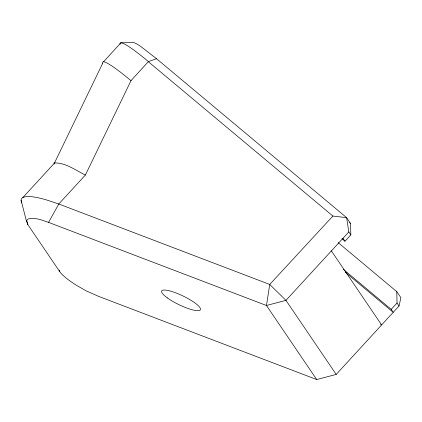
<?xml version="1.0" encoding="UTF-8"?>
<svg xmlns="http://www.w3.org/2000/svg" width="422" height="422" viewBox="0 0 422 422"><rect width="100%" height="100%" fill="white"/><g stroke="black" fill="none" stroke-linecap="round" stroke-linejoin="round"><path stroke-width="0.63" d="M21.1 200.334L26.454 221.107L27.831 224.599L59.497 271.325A42.606 9.511 25.8 0 0 77.221 285.768L86.22 290.874L98.795 296.444L316.706 379.542L336.197 374.425L399.027 305.997L400.9 297.658L396.786 291.655L338.233 242.692M54.069 163.868L102.731 63.21M26.454 221.107L28.016 219.002C34.989 217.087 42.063 220.189 48.583 222.389L58.79 204L85.371 175.046L130.999 80.665L148.312 61.691L156.504 58.679L346.641 217.683L350.561 223.528L350.819 234.885L344.99 241.236L341.962 238.704M54.069 163.984L54.644 162.918C65.922 162.813 75.617 170.293 85.371 175.046M103.506 61.844L120.829 42.854L132.909 42.458A47.264 4.958 42.6 0 1 141.022 46.663L156.504 58.679M22.841 197.559L54.644 162.918M48.583 222.389L266.461 305.486L285.963 300.364L348.809 231.926L346.641 217.683L332.879 216.038L148.312 61.691M345.196 272.143L393.225 312.322L391.21 309.358L397.039 303.012L396.786 291.655M332.879 216.038L269.742 284.454L266.461 305.486L316.706 379.542M349.553 222.684L350.561 223.528M343.197 269.189L391.21 309.358M380.618 324.112L381.625 324.956L331.386 250.89M348.809 231.926L350.819 234.885M342.981 238.266L344.99 241.236M336.197 374.425L285.963 300.364L269.742 284.454L58.79 204L46.478 199.922A55.947 12.491 25.8 0 0 21.77 202.887M397.039 303.012L399.027 305.997M27.045 221.492L27.831 224.599M59.201 270.085L59.497 271.325M102.72 63.2A55.941 5.855 42.6 0 1 131.01 80.686M120.128 44.284A55.941 5.998 42.7 0 1 148.022 61.264M167.249 297.837A21.517 4.806 25.8 0 0 199.859 310.276A21.517 4.806 25.8 0 0 176.016 292.947A21.517 4.806 25.8 0 0 167.249 297.837"/></g></svg>
